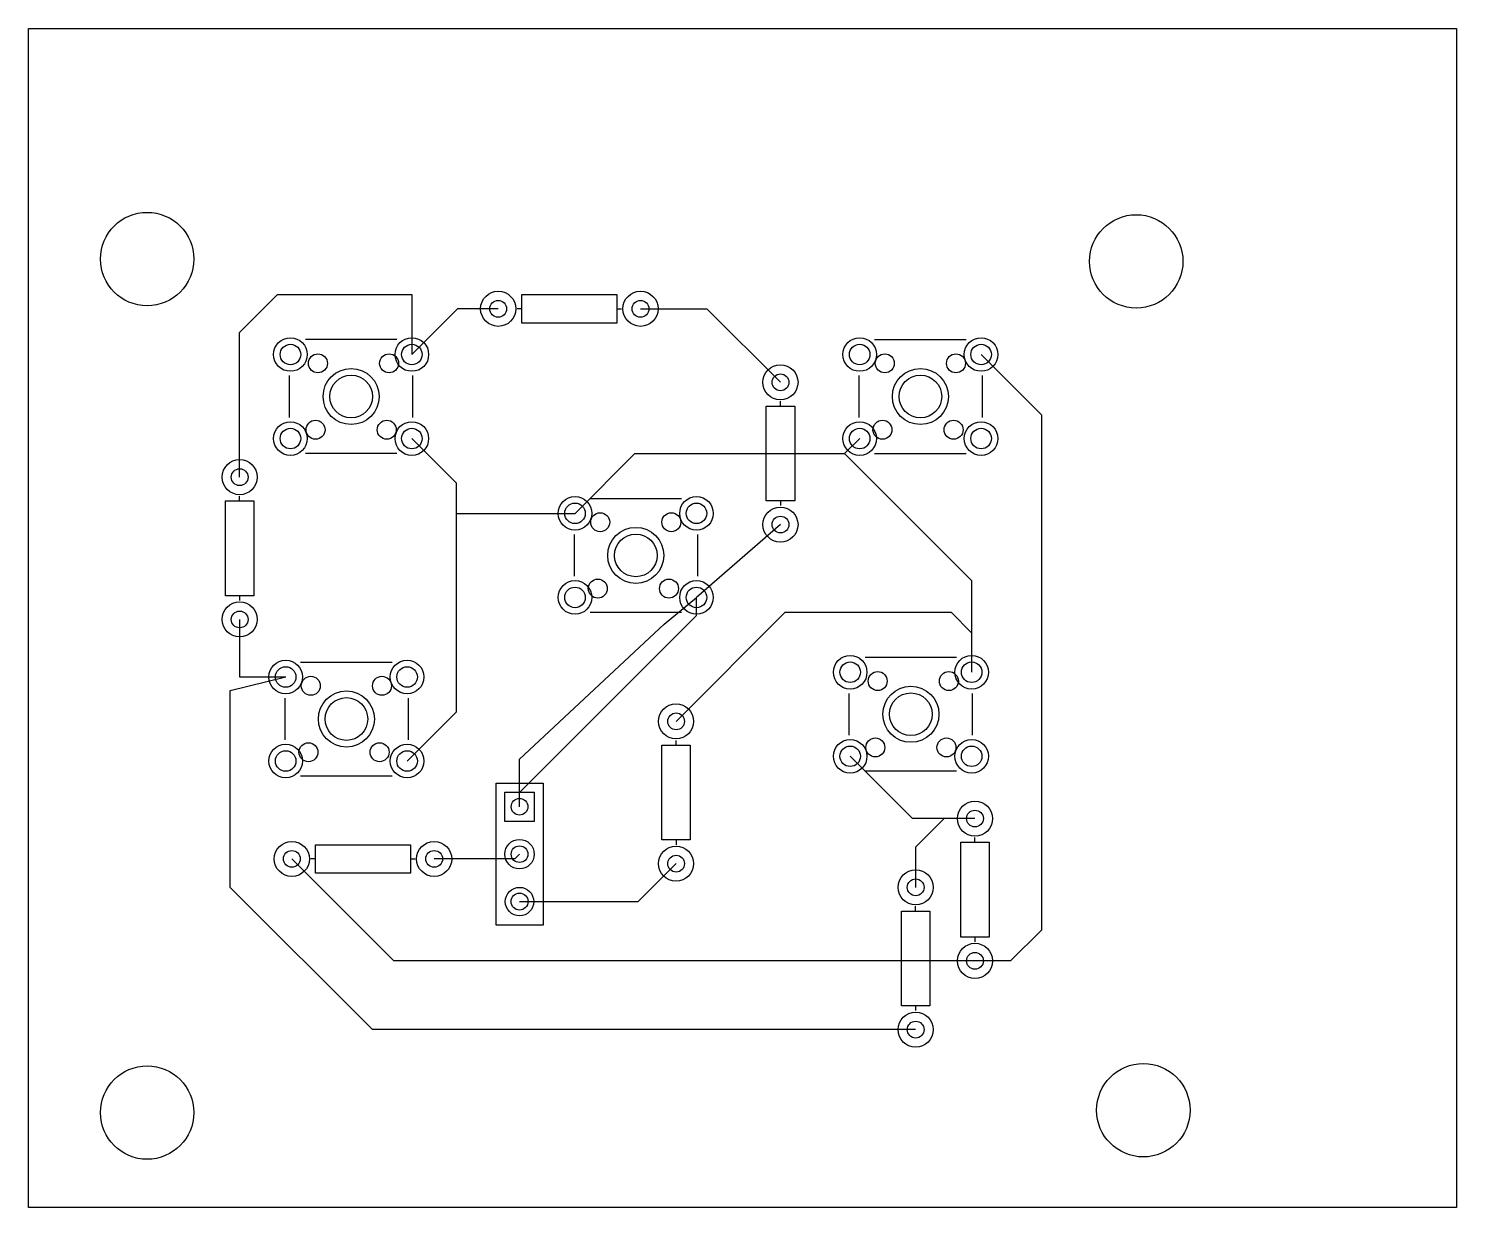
# Model space of a CAD drawing. Header units: millimetres. Extents: x 10.5 to 87, y 5.7 to 68.9.
import ezdxf

# ---------------------------------------------------------------- set-up
doc = ezdxf.new("R2010")
doc.units = ezdxf.units.MM

msp = doc.modelspace()

# ---------------------------------------------------------------- linework, layer by layer
for points in [[(10.541, 68.859), (86.995, 68.859), (86.995, 5.715), (10.541, 5.715), (10.541, 68.859)], [(38.1, 23.368), (38.1, 20.828), (35.585, 20.828), (35.585, 28.448), (38.1, 28.448), (38.1, 23.368)], [(37.617, 26.391), (36.043, 26.391), (36.043, 27.965), (37.617, 27.965)]]:
    msp.add_lwpolyline(points, close=True)
for points in [[(21.844, 44.831), (21.844, 52.578), (23.876, 54.61), (31.064, 54.61), (31.064, 51.399)], [(36.957, 53.848), (36.957, 54.61)], [(36.957, 54.61), (42.037, 54.61)], [(42.037, 54.61), (42.037, 53.848)], [(35.687, 53.848), (33.513, 53.848), (31.064, 51.399)], [(36.957, 53.848), (36.703, 53.848)], [(36.957, 53.086), (36.957, 53.848)], [(42.037, 53.848), (42.291, 53.848)], [(42.037, 53.848), (42.037, 53.086)], [(43.307, 53.848), (46.863, 53.848), (50.8, 49.911)], [(42.037, 53.086), (36.957, 53.086)], [(30.263, 52.197), (25.363, 52.197)], [(55.843, 52.197), (60.743, 52.197)], [(61.544, 51.399), (64.77, 48.174), (64.77, 20.574), (63.114, 18.923), (61.214, 18.923)], [(24.511, 48.029), (24.511, 50.269)], [(31.115, 48.029), (31.115, 50.269)], [(54.991, 50.269), (54.991, 48.029)], [(61.595, 50.269), (61.595, 48.029)], [(50.038, 48.641), (50.8, 48.641)], [(50.038, 43.561), (50.038, 48.641)], [(50.8, 48.641), (50.8, 48.895)], [(50.8, 48.641), (51.562, 48.641)], [(51.562, 48.641), (51.562, 43.561)], [(31.064, 46.899), (33.431, 44.531), (33.431, 42.89)], [(55.042, 46.899), (54.237, 46.093)], [(30.263, 46.101), (25.363, 46.101)], [(39.802, 42.89), (43.005, 46.093), (54.237, 46.093), (54.237, 46.093)], [(54.237, 46.093), (61.036, 39.294), (61.036, 34.381)], [(55.843, 46.101), (60.743, 46.101)], [(21.844, 43.561), (21.844, 43.815)], [(40.603, 43.688), (45.503, 43.688)], [(21.082, 43.561), (21.844, 43.561)], [(21.082, 38.481), (21.082, 43.561)], [(21.844, 43.561), (22.606, 43.561)], [(22.606, 43.561), (22.606, 38.481)], [(33.431, 42.89), (33.431, 32.248), (30.81, 29.627)], [(33.431, 42.89), (39.802, 42.89)], [(50.8, 43.561), (50.038, 43.561)], [(50.8, 43.561), (50.8, 43.307)], [(51.562, 43.561), (50.8, 43.561)], [(50.8, 42.291), (46.304, 38.39), (46.304, 38.39)], [(39.751, 41.76), (39.751, 39.52)], [(46.355, 41.76), (46.355, 39.52)], [(21.844, 38.481), (21.082, 38.481)], [(21.844, 38.481), (21.844, 38.227)], [(22.606, 38.481), (21.844, 38.481)], [(36.83, 27.178), (36.83, 29.718), (44.577, 36.957), (46.304, 38.39)], [(36.83, 27.178), (36.83, 27.94), (46.304, 37.414), (46.304, 38.39)], [(40.603, 37.592), (45.503, 37.592)], [(45.212, 31.75), (51.054, 37.592), (59.944, 37.592), (61.036, 36.5), (61.036, 34.381)], [(21.844, 37.211), (21.844, 34.127), (24.308, 34.127)], [(60.235, 35.179), (55.335, 35.179)], [(25.109, 34.925), (30.009, 34.925)], [(58.039, 15.24), (28.956, 15.24), (21.336, 22.86), (21.336, 33.401), (24.308, 34.127)], [(24.257, 32.997), (24.257, 30.757)], [(30.861, 32.997), (30.861, 30.757)], [(54.483, 31.011), (54.483, 33.251)], [(61.087, 31.011), (61.087, 33.251)], [(45.212, 30.48), (45.212, 30.734)], [(44.45, 30.48), (45.212, 30.48)], [(44.45, 25.4), (44.45, 30.48)], [(45.212, 30.48), (45.974, 30.48)], [(45.974, 30.48), (45.974, 25.4)], [(61.214, 26.543), (57.871, 26.543), (54.534, 29.881)], [(60.235, 29.083), (55.335, 29.083)], [(25.109, 28.829), (30.009, 28.829)], [(61.214, 26.543), (59.563, 26.543), (58.039, 25.019), (58.039, 22.86)], [(45.212, 25.4), (44.45, 25.4)], [(45.212, 25.4), (45.212, 25.146)], [(45.974, 25.4), (45.212, 25.4)], [(60.452, 25.273), (61.214, 25.273)], [(60.452, 20.193), (60.452, 25.273)], [(61.214, 25.273), (61.214, 25.527)], [(61.214, 25.273), (61.976, 25.273)], [(61.976, 25.273), (61.976, 20.193)], [(25.908, 25.146), (30.988, 25.146)], [(25.908, 24.384), (25.908, 25.146)], [(30.988, 25.146), (30.988, 24.384)], [(36.83, 24.638), (36.576, 24.384), (32.258, 24.384)], [(61.214, 18.923), (30.099, 18.923), (24.638, 24.384)], [(25.908, 24.384), (25.654, 24.384)], [(25.908, 23.622), (25.908, 24.384)], [(30.988, 24.384), (31.242, 24.384)], [(30.988, 24.384), (30.988, 23.622)], [(36.83, 22.098), (43.18, 22.098), (45.212, 24.13)], [(30.988, 23.622), (25.908, 23.622)], [(57.277, 21.59), (58.039, 21.59)], [(57.277, 16.51), (57.277, 21.59)], [(58.039, 21.59), (58.039, 21.844)], [(58.039, 21.59), (58.801, 21.59)], [(58.801, 21.59), (58.801, 16.51)], [(61.214, 20.193), (60.452, 20.193)], [(61.214, 20.193), (61.214, 19.939)], [(61.976, 20.193), (61.214, 20.193)], [(58.039, 16.51), (57.277, 16.51)], [(58.039, 16.51), (58.039, 16.256)], [(58.801, 16.51), (58.039, 16.51)]]:
    msp.add_lwpolyline(points)
for centre, radius in [((16.891, 56.515), 2.5), ((69.85, 56.388), 2.5), ((35.687, 53.848), 0.94), ((35.687, 53.848), 0.45), ((43.307, 53.848), 0.94), ((43.307, 53.848), 0.45), ((24.562, 51.399), 0.9), ((31.064, 51.399), 0.9), ((55.042, 51.399), 0.9), ((61.544, 51.399), 0.9), ((24.562, 51.399), 0.55), ((26.035, 50.927), 0.508), ((29.845, 50.927), 0.508), ((31.064, 51.399), 0.55), ((55.042, 51.399), 0.55), ((56.388, 50.927), 0.508), ((60.198, 50.927), 0.508), ((61.544, 51.399), 0.55), ((27.813, 49.149), 1.501), ((50.8, 49.911), 0.94), ((58.293, 49.149), 1.501), ((27.813, 49.149), 1.143), ((50.8, 49.911), 0.45), ((58.293, 49.149), 1.143), ((24.562, 46.899), 0.9), ((24.562, 46.899), 0.55), ((25.908, 47.371), 0.508), ((29.718, 47.371), 0.508), ((31.064, 46.899), 0.9), ((31.064, 46.899), 0.55), ((55.042, 46.899), 0.9), ((55.042, 46.899), 0.55), ((56.261, 47.371), 0.508), ((60.071, 47.371), 0.508), ((61.544, 46.899), 0.9), ((61.544, 46.899), 0.55), ((21.844, 44.831), 0.94), ((21.844, 44.831), 0.45), ((39.802, 42.89), 0.9), ((46.304, 42.89), 0.9), ((39.802, 42.89), 0.55), ((41.148, 42.418), 0.508), ((44.958, 42.418), 0.508), ((46.304, 42.89), 0.55), ((50.8, 42.291), 0.94), ((43.053, 40.64), 1.501), ((50.8, 42.291), 0.45), ((43.053, 40.64), 1.143), ((39.802, 38.39), 0.9), ((41.021, 38.862), 0.508), ((44.831, 38.862), 0.508), ((46.304, 38.39), 0.9), ((39.802, 38.39), 0.55), ((46.304, 38.39), 0.55), ((21.844, 37.211), 0.94), ((21.844, 37.211), 0.45), ((54.534, 34.381), 0.9), ((61.036, 34.381), 0.9), ((24.308, 34.127), 0.9), ((24.308, 34.127), 0.55), ((30.81, 34.127), 0.9), ((30.81, 34.127), 0.55), ((54.534, 34.381), 0.55), ((56.007, 33.909), 0.508), ((59.817, 33.909), 0.508), ((61.036, 34.381), 0.55), ((25.654, 33.655), 0.508), ((29.464, 33.655), 0.508), ((27.559, 31.877), 1.501), ((27.559, 31.877), 1.143), ((57.785, 32.131), 1.501), ((57.785, 32.131), 1.143), ((45.212, 31.75), 0.94), ((45.212, 31.75), 0.45), ((25.527, 30.099), 0.508), ((29.337, 30.099), 0.508), ((54.534, 29.881), 0.9), ((55.88, 30.353), 0.508), ((59.69, 30.353), 0.508), ((61.036, 29.881), 0.9), ((24.308, 29.627), 0.9), ((24.308, 29.627), 0.55), ((30.81, 29.627), 0.9), ((30.81, 29.627), 0.55), ((54.534, 29.881), 0.55), ((61.036, 29.881), 0.55), ((36.83, 27.178), 0.445), ((61.214, 26.543), 0.94), ((61.214, 26.543), 0.45), ((24.638, 24.384), 0.94), ((32.258, 24.384), 0.94), ((36.83, 24.638), 0.787), ((24.638, 24.384), 0.45), ((32.258, 24.384), 0.45), ((36.83, 24.638), 0.445), ((45.212, 24.13), 0.94), ((45.212, 24.13), 0.45), ((58.039, 22.86), 0.94), ((58.039, 22.86), 0.45), ((36.83, 22.098), 0.762), ((36.83, 22.098), 0.457), ((61.214, 18.923), 0.94), ((61.214, 18.923), 0.45), ((58.039, 15.24), 0.94), ((58.039, 15.24), 0.45), ((16.891, 10.795), 2.5), ((70.231, 10.922), 2.5)]:
    msp.add_circle(centre, radius)

doc.saveas('drawing.dxf')
